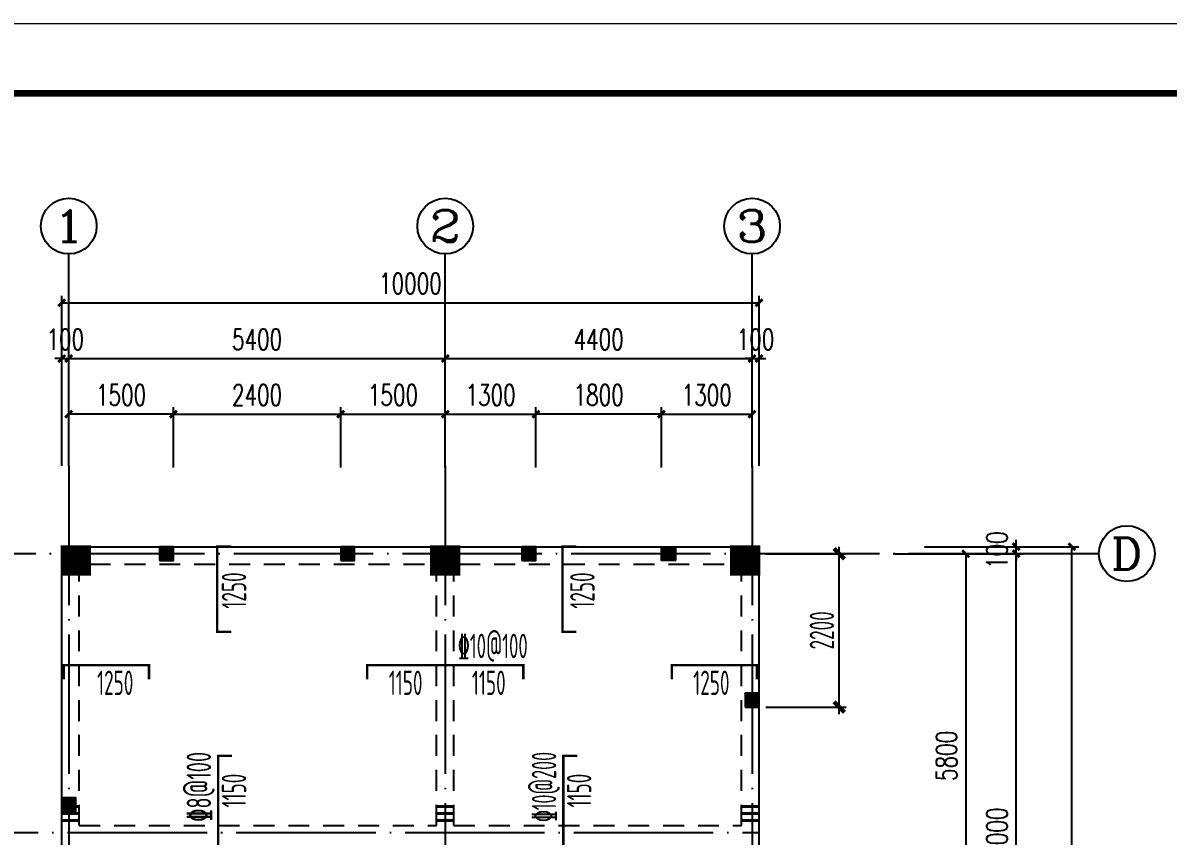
# Model space of a CAD drawing. Extents: x 5827 to 252697, y -546879 to 4066219.
# Drawn here: x 55902 to 72326, y -352543 to -340882 of the extents above; entities that cross this region are included whole.
import ezdxf
from ezdxf.enums import TextEntityAlignment as Align

# ---------------------------------------------------------------- set-up
doc = ezdxf.new("R2010")
doc.units = 0
doc.header["$MEASUREMENT"] = 0
doc.linetypes.add('3', pattern=[500, 300, -200])
doc.linetypes.add('DOTE', pattern=[2.42, 2, -0.2, 0.02, -0.2])
for name, color, linetype in [('1305', 1, 'Continuous'), ('AXIS', 3, 'Continuous'), ('AXIS_TEXT', 7, 'Continuous'), ('COLUMN', 9, 'Continuous'), ('DOTE', 1, 'DOTE'), ('FRAME', 3, 'Continuous'), ('S_BEAM', 4, 'Continuous'), ('S_BEAMDASH', 134, '3'), ('S_BEAMDIMMASS', 2, 'Continuous'), ('S_CL', 2, 'Continuous'), ('S_SUBBEAMHOOP', 1, 'Continuous'), ('填充', 8, 'Continuous')]:
    doc.layers.add(name, color=color, linetype=linetype)
doc.styles.add('_TCH_AXIS', font='COMPLEX', dxfattribs={"bigfont": 'GBCBIG'})
doc.styles.add('_TCH_DIM_T3', font='SIMPLEX', dxfattribs={"width": 0.705882, "bigfont": 'GBCBIG'})
doc.styles.add('COMPLEX', font='COMPLEX')
doc.styles.add('HZ', font='tssdeng.shx', dxfattribs={"width": 0.6, "bigfont": 'a.shx'})
doc.styles.get("Standard").update_dxf_attribs({"font": 'tssdeng.shx', "width": 0.6, "bigfont": 'a.shx'})
doc.dimstyles.new('_TCH_ARCH&&100', dxfattribs={"dimtxt": 297.5, "dimasz": 100, "dimexe": 100, "dimexo": 0, "dimgap": 126.25, "dimtad": 1, "dimdec": 0, "dimzin": 0, "dimdsep": 46, "dimtxsty": '_TCH_DIM_T3', "dimblk": 'ARCHTICK', "dimcen": 0.09, "dimclrt": 7, "dimazin": 2, "dimtfac": 1, "dimtdec": 0, "dimtix": 1, "dimtmove": 2, "dimatfit": 3, "dimfxl": 0, "dimtolj": 1, "dimtzin": 0, "dimarcsym": 0})
doc.dimstyles.new('DIMN', dxfattribs={"dimtxt": 350, "dimasz": 150, "dimexe": 100, "dimexo": 100, "dimgap": 75, "dimtad": 1, "dimdec": 0, "dimzin": 0, "dimdsep": 46, "dimtxsty": 'HZ', "dimblk": 'ARCHTICK', "dimcen": 0.09, "dimdle": 100, "dimclrd": 3, "dimclre": 3, "dimclrt": 7, "dimazin": 2, "dimtfac": 1, "dimtdec": 0, "dimtmove": 2, "dimatfit": 3, "dimldrblk": 'ARCHTICK', "dimfxl": 0, "dimtolj": 1, "dimtzin": 0, "dimarcsym": 0})
pattern_1 = [(45, (12021.72357, -162854.70429), (-0.08838834765, 0.08838834765), [])]

# ---------------------------------------------------------------- blocks, each defined once
blk = doc.blocks.new('_ArchTick')
at = {"color": 0, "linetype": 'ByBlock', "const_width": 0.4}
blk.add_lwpolyline([(-0.5, -0.5), (0.5, 0.5)], dxfattribs=at)
blk = doc.blocks.new('*D300')
at = {"layer": 'AXIS', "color": 0, "lineweight": -2, "transparency": 16777216}
for p, q in [((56459, -345695), (56359, -345695)), ((56459, -347232), (56459, -345595)), ((56459, -345695), (56559, -345695)), ((56559, -347232), (56559, -345595)), ((56559, -345695), (56659, -345695))]:
    blk.add_line(p, q, dxfattribs=at)
at = {"layer": 'Defpoints', "color": 0, "transparency": 16777216}
for p in [(56559, -345695), (56459, -347232), (56559, -347232)]:
    blk.add_point(p, dxfattribs=at)
at = {"layer": 'AXIS', "color": 0, "lineweight": -2, "transparency": 16777216, "xscale": 100, "yscale": 100, "zscale": 100}
blk.add_blockref('_ArchTick', (56459, -345695), dxfattribs=at)
at = {"layer": 'AXIS', "color": 0, "lineweight": -2, "transparency": 16777216, "xscale": 100, "yscale": 100, "zscale": 100, "rotation": 180}
blk.add_blockref('_ArchTick', (56559, -345695), dxfattribs=at)
at = {"layer": 'AXIS', "color": 7, "transparency": 16777216, "insert": (56509, -345420), "char_height": 297.5, "attachment_point": 5, "style": '_TCH_DIM_T3'}
blk.add_mtext('\\A1;100', dxfattribs=at)
blk = doc.blocks.new('*D301')
at = {"layer": 'AXIS', "color": 0, "lineweight": -2, "transparency": 16777216}
for p, q in [((56559, -347232), (56559, -345595)), ((56559, -345695), (61959, -345695)), ((61959, -347232), (61959, -345595))]:
    blk.add_line(p, q, dxfattribs=at)
at = {"layer": 'Defpoints', "color": 0, "transparency": 16777216}
for p in [(61959, -345695), (56559, -347232), (61959, -347232)]:
    blk.add_point(p, dxfattribs=at)
at = {"layer": 'AXIS', "color": 0, "lineweight": -2, "transparency": 16777216, "xscale": 100, "yscale": 100, "zscale": 100, "rotation": 180}
blk.add_blockref('_ArchTick', (56559, -345695), dxfattribs=at)
at = {"layer": 'AXIS', "color": 0, "lineweight": -2, "transparency": 16777216, "xscale": 100, "yscale": 100, "zscale": 100}
blk.add_blockref('_ArchTick', (61959, -345695), dxfattribs=at)
at = {"layer": 'AXIS', "color": 7, "transparency": 16777216, "insert": (59259, -345420), "char_height": 297.5, "attachment_point": 5, "style": '_TCH_DIM_T3'}
blk.add_mtext('\\A1;5400', dxfattribs=at)
blk = doc.blocks.new('*D302')
at = {"layer": 'AXIS', "color": 0, "lineweight": -2, "transparency": 16777216}
for p, q in [((61959, -347232), (61959, -345595)), ((61959, -345695), (66359, -345695)), ((66359, -347232), (66359, -345595))]:
    blk.add_line(p, q, dxfattribs=at)
at = {"layer": 'Defpoints', "color": 0, "transparency": 16777216}
for p in [(66359, -345695), (61959, -347232), (66359, -347232)]:
    blk.add_point(p, dxfattribs=at)
at = {"layer": 'AXIS', "color": 0, "lineweight": -2, "transparency": 16777216, "xscale": 100, "yscale": 100, "zscale": 100, "rotation": 180}
blk.add_blockref('_ArchTick', (61959, -345695), dxfattribs=at)
at = {"layer": 'AXIS', "color": 0, "lineweight": -2, "transparency": 16777216, "xscale": 100, "yscale": 100, "zscale": 100}
blk.add_blockref('_ArchTick', (66359, -345695), dxfattribs=at)
at = {"layer": 'AXIS', "color": 7, "transparency": 16777216, "insert": (64159, -345420), "char_height": 297.5, "attachment_point": 5, "style": '_TCH_DIM_T3'}
blk.add_mtext('\\A1;4400', dxfattribs=at)
blk = doc.blocks.new('*D303')
at = {"layer": 'AXIS', "color": 0, "lineweight": -2, "transparency": 16777216}
for p, q in [((66359, -345695), (66259, -345695)), ((66359, -347232), (66359, -345595)), ((66359, -345695), (66459, -345695)), ((66459, -347232), (66459, -345595)), ((66459, -345695), (66559, -345695))]:
    blk.add_line(p, q, dxfattribs=at)
at = {"layer": 'Defpoints', "color": 0, "transparency": 16777216}
for p in [(66459, -345695), (66359, -347232), (66459, -347232)]:
    blk.add_point(p, dxfattribs=at)
at = {"layer": 'AXIS', "color": 0, "lineweight": -2, "transparency": 16777216, "xscale": 100, "yscale": 100, "zscale": 100}
blk.add_blockref('_ArchTick', (66359, -345695), dxfattribs=at)
at = {"layer": 'AXIS', "color": 0, "lineweight": -2, "transparency": 16777216, "xscale": 100, "yscale": 100, "zscale": 100, "rotation": 180}
blk.add_blockref('_ArchTick', (66459, -345695), dxfattribs=at)
at = {"layer": 'AXIS', "color": 7, "transparency": 16777216, "insert": (66409, -345420), "char_height": 297.5, "attachment_point": 5, "style": '_TCH_DIM_T3'}
blk.add_mtext('\\A1;100', dxfattribs=at)
blk = doc.blocks.new('*D304')
at = {"layer": 'AXIS', "color": 0, "lineweight": -2, "transparency": 16777216}
for p, q in [((56459, -347232), (56459, -344795)), ((56459, -344895), (66459, -344895)), ((66459, -347232), (66459, -344795))]:
    blk.add_line(p, q, dxfattribs=at)
at = {"layer": 'Defpoints', "color": 0, "transparency": 16777216}
for p in [(66459, -344895), (56459, -347232), (66459, -347232)]:
    blk.add_point(p, dxfattribs=at)
at = {"layer": 'AXIS', "color": 0, "lineweight": -2, "transparency": 16777216, "xscale": 100, "yscale": 100, "zscale": 100, "rotation": 180}
blk.add_blockref('_ArchTick', (56459, -344895), dxfattribs=at)
at = {"layer": 'AXIS', "color": 0, "lineweight": -2, "transparency": 16777216, "xscale": 100, "yscale": 100, "zscale": 100}
blk.add_blockref('_ArchTick', (66459, -344895), dxfattribs=at)
at = {"layer": 'AXIS', "color": 7, "transparency": 16777216, "insert": (61459, -344620), "char_height": 297.5, "attachment_point": 5, "style": '_TCH_DIM_T3'}
blk.add_mtext('\\A1;10000', dxfattribs=at)
blk = doc.blocks.new('*D313')
at = {"layer": 'AXIS', "color": 0, "lineweight": -2, "transparency": 16777216}
for p, q in [((68833, -348493), (70247, -348493)), ((70147, -356493), (70147, -348493)), ((68833, -356493), (70247, -356493))]:
    blk.add_line(p, q, dxfattribs=at)
at = {"layer": 'Defpoints', "color": 0, "transparency": 16777216}
for p in [(68833, -348493), (70147, -348493), (68833, -356493)]:
    blk.add_point(p, dxfattribs=at)
at = {"layer": 'AXIS', "color": 0, "lineweight": -2, "transparency": 16777216, "xscale": 100, "yscale": 100, "zscale": 100}
for p, rotation in [((70147, -348493), 90), ((70147, -356493), 270)]:
    blk.add_blockref('_ArchTick', p, dxfattribs=dict(at, rotation=rotation))
at = {"layer": 'AXIS', "color": 7, "transparency": 16777216, "insert": (69872, -352493), "char_height": 297.5, "attachment_point": 5, "rotation": 90, "style": '_TCH_DIM_T3'}
blk.add_mtext('\\A1;8000', dxfattribs=at)
blk = doc.blocks.new('*D314')
at = {"layer": 'AXIS', "color": 0, "lineweight": -2, "transparency": 16777216}
for p, q in [((70147, -348393), (70147, -348293)), ((68833, -348393), (70247, -348393)), ((68833, -348493), (70247, -348493)), ((70147, -348493), (70147, -348393)), ((70147, -348493), (70147, -348593))]:
    blk.add_line(p, q, dxfattribs=at)
at = {"layer": 'Defpoints', "color": 0, "transparency": 16777216}
for p in [(68833, -348393), (68833, -348493), (70147, -348393)]:
    blk.add_point(p, dxfattribs=at)
at = {"layer": 'AXIS', "color": 0, "lineweight": -2, "transparency": 16777216, "xscale": 100, "yscale": 100, "zscale": 100}
for p, rotation in [((70147, -348393), 270), ((70147, -348493), 90)]:
    blk.add_blockref('_ArchTick', p, dxfattribs=dict(at, rotation=rotation))
at = {"layer": 'AXIS', "color": 7, "transparency": 16777216, "insert": (69872, -348443), "char_height": 297.5, "attachment_point": 5, "rotation": 90, "style": '_TCH_DIM_T3'}
blk.add_mtext('\\A1;100', dxfattribs=at)
blk = doc.blocks.new('*D315')
at = {"layer": 'AXIS', "color": 0, "lineweight": -2, "transparency": 16777216}
for p, q in [((68833, -348393), (71047, -348393)), ((70947, -369393), (70947, -348393)), ((68833, -369393), (71047, -369393))]:
    blk.add_line(p, q, dxfattribs=at)
at = {"layer": 'Defpoints', "color": 0, "transparency": 16777216}
for p in [(68833, -348393), (70947, -348393), (68833, -369393)]:
    blk.add_point(p, dxfattribs=at)
at = {"layer": 'AXIS', "color": 0, "lineweight": -2, "transparency": 16777216, "xscale": 100, "yscale": 100, "zscale": 100}
for p, rotation in [((70947, -348393), 90), ((70947, -369393), 270)]:
    blk.add_blockref('_ArchTick', p, dxfattribs=dict(at, rotation=rotation))
at = {"layer": 'AXIS', "color": 7, "transparency": 16777216, "insert": (70672, -358893), "char_height": 297.5, "attachment_point": 5, "rotation": 90, "style": '_TCH_DIM_T3'}
blk.add_mtext('\\A1;21000', dxfattribs=at)
blk = doc.blocks.new('_AXISO')
blk.add_circle((0, 0), 0.5)
at = {"layer": 'AXIS_TEXT', "style": 'COMPLEX', "width": 1.041667}
blk.add_attdef('A', text='', height=0.56, dxfattribs=at).set_placement((-0.25, -0.28), (0.25, -0.28), align=Align.FIT)
blk = doc.blocks.new('*D438')
at = {"layer": 'AXIS', "color": 0, "lineweight": -2, "transparency": 16777216}
for p, q in [((60459, -347257), (60459, -346393)), ((60459, -346493), (61959, -346493)), ((61959, -347257), (61959, -346393))]:
    blk.add_line(p, q, dxfattribs=at)
at = {"layer": 'Defpoints', "color": 0, "transparency": 16777216}
for p in [(61959, -346493), (60459, -347257), (61959, -347257)]:
    blk.add_point(p, dxfattribs=at)
at = {"layer": 'AXIS', "color": 0, "lineweight": -2, "transparency": 16777216, "xscale": 100, "yscale": 100, "zscale": 100, "rotation": 180}
blk.add_blockref('_ArchTick', (60459, -346493), dxfattribs=at)
at = {"layer": 'AXIS', "color": 0, "lineweight": -2, "transparency": 16777216, "xscale": 100, "yscale": 100, "zscale": 100}
blk.add_blockref('_ArchTick', (61959, -346493), dxfattribs=at)
at = {"layer": 'AXIS', "color": 7, "transparency": 16777216, "insert": (61209, -346218), "char_height": 297.5, "attachment_point": 5, "style": '_TCH_DIM_T3'}
blk.add_mtext('\\A1;1500', dxfattribs=at)
blk = doc.blocks.new('*D439')
at = {"layer": 'AXIS', "color": 0, "lineweight": -2, "transparency": 16777216}
for p, q in [((58059, -347257), (58059, -346393)), ((58059, -346493), (60459, -346493)), ((60459, -347257), (60459, -346393))]:
    blk.add_line(p, q, dxfattribs=at)
at = {"layer": 'Defpoints', "color": 0, "transparency": 16777216}
for p in [(60459, -346493), (58059, -347257), (60459, -347257)]:
    blk.add_point(p, dxfattribs=at)
at = {"layer": 'AXIS', "color": 0, "lineweight": -2, "transparency": 16777216, "xscale": 100, "yscale": 100, "zscale": 100, "rotation": 180}
blk.add_blockref('_ArchTick', (58059, -346493), dxfattribs=at)
at = {"layer": 'AXIS', "color": 0, "lineweight": -2, "transparency": 16777216, "xscale": 100, "yscale": 100, "zscale": 100}
blk.add_blockref('_ArchTick', (60459, -346493), dxfattribs=at)
at = {"layer": 'AXIS', "color": 7, "transparency": 16777216, "insert": (59259, -346218), "char_height": 297.5, "attachment_point": 5, "style": '_TCH_DIM_T3'}
blk.add_mtext('\\A1;2400', dxfattribs=at)
blk = doc.blocks.new('*D440')
at = {"layer": 'AXIS', "color": 0, "lineweight": -2, "transparency": 16777216}
for p, q in [((56559, -347228), (56559, -346393)), ((58059, -346493), (56559, -346493)), ((58059, -347257), (58059, -346393))]:
    blk.add_line(p, q, dxfattribs=at)
at = {"layer": 'Defpoints', "color": 0, "transparency": 16777216}
for p in [(56559, -346493), (56559, -347228), (58059, -347257)]:
    blk.add_point(p, dxfattribs=at)
at = {"layer": 'AXIS', "color": 0, "lineweight": -2, "transparency": 16777216, "xscale": 100, "yscale": 100, "zscale": 100, "rotation": 180}
blk.add_blockref('_ArchTick', (56559, -346493), dxfattribs=at)
at = {"layer": 'AXIS', "color": 0, "lineweight": -2, "transparency": 16777216, "xscale": 100, "yscale": 100, "zscale": 100}
blk.add_blockref('_ArchTick', (58059, -346493), dxfattribs=at)
at = {"layer": 'AXIS', "color": 7, "transparency": 16777216, "insert": (57309, -346218), "char_height": 297.5, "attachment_point": 5, "style": '_TCH_DIM_T3'}
blk.add_mtext('\\A1;1500', dxfattribs=at)
blk = doc.blocks.new('*D455')
at = {"layer": 'AXIS', "color": 0, "lineweight": -2, "transparency": 16777216}
for p, q in [((68406, -348493), (69523, -348493)), ((69423, -348493), (69423, -354293)), ((68406, -354293), (69523, -354293))]:
    blk.add_line(p, q, dxfattribs=at)
at = {"layer": 'Defpoints', "color": 0, "transparency": 16777216}
for p in [(68406, -348493), (68406, -354293), (69423, -354293)]:
    blk.add_point(p, dxfattribs=at)
at = {"layer": 'AXIS', "color": 0, "lineweight": -2, "transparency": 16777216, "xscale": 100, "yscale": 100, "zscale": 100}
for p, rotation in [((69423, -348493), 90), ((69423, -354293), 270)]:
    blk.add_blockref('_ArchTick', p, dxfattribs=dict(at, rotation=rotation))
at = {"layer": 'AXIS', "color": 7, "transparency": 16777216, "insert": (69148, -351393), "char_height": 297.5, "attachment_point": 5, "rotation": 90, "style": '_TCH_DIM_T3'}
blk.add_mtext('\\A1;5800', dxfattribs=at)
blk = doc.blocks.new('*D457')
at = {"layer": 'AXIS', "color": 0, "lineweight": -2, "transparency": 16777216}
for p, q in [((61959, -347257), (61959, -346393)), ((61959, -346493), (63259, -346493)), ((63259, -347257), (63259, -346393))]:
    blk.add_line(p, q, dxfattribs=at)
at = {"layer": 'Defpoints', "color": 0, "transparency": 16777216}
for p in [(63259, -346493), (61959, -347257), (63259, -347257)]:
    blk.add_point(p, dxfattribs=at)
at = {"layer": 'AXIS', "color": 0, "lineweight": -2, "transparency": 16777216, "xscale": 100, "yscale": 100, "zscale": 100, "rotation": 180}
blk.add_blockref('_ArchTick', (61959, -346493), dxfattribs=at)
at = {"layer": 'AXIS', "color": 0, "lineweight": -2, "transparency": 16777216, "xscale": 100, "yscale": 100, "zscale": 100}
blk.add_blockref('_ArchTick', (63259, -346493), dxfattribs=at)
at = {"layer": 'AXIS', "color": 7, "transparency": 16777216, "insert": (62609, -346218), "char_height": 297.5, "attachment_point": 5, "style": '_TCH_DIM_T3'}
blk.add_mtext('\\A1;1300', dxfattribs=at)
blk = doc.blocks.new('*D458')
at = {"layer": 'AXIS', "color": 0, "lineweight": -2, "transparency": 16777216}
for p, q in [((65059, -347257), (65059, -346393)), ((65059, -346493), (66359, -346493)), ((66359, -347257), (66359, -346393))]:
    blk.add_line(p, q, dxfattribs=at)
at = {"layer": 'Defpoints', "color": 0, "transparency": 16777216}
for p in [(66359, -346493), (65059, -347257), (66359, -347257)]:
    blk.add_point(p, dxfattribs=at)
at = {"layer": 'AXIS', "color": 0, "lineweight": -2, "transparency": 16777216, "xscale": 100, "yscale": 100, "zscale": 100, "rotation": 180}
blk.add_blockref('_ArchTick', (65059, -346493), dxfattribs=at)
at = {"layer": 'AXIS', "color": 0, "lineweight": -2, "transparency": 16777216, "xscale": 100, "yscale": 100, "zscale": 100}
blk.add_blockref('_ArchTick', (66359, -346493), dxfattribs=at)
at = {"layer": 'AXIS', "color": 7, "transparency": 16777216, "insert": (65709, -346218), "char_height": 297.5, "attachment_point": 5, "style": '_TCH_DIM_T3'}
blk.add_mtext('\\A1;1300', dxfattribs=at)
blk = doc.blocks.new('*D459')
at = {"layer": 'AXIS', "color": 0, "lineweight": -2, "transparency": 16777216}
for p, q in [((63259, -347257), (63259, -346393)), ((65059, -346493), (63259, -346493)), ((65059, -347257), (65059, -346393))]:
    blk.add_line(p, q, dxfattribs=at)
at = {"layer": 'Defpoints', "color": 0, "transparency": 16777216}
for p in [(63259, -346493), (63259, -347257), (65059, -347257)]:
    blk.add_point(p, dxfattribs=at)
at = {"layer": 'AXIS', "color": 0, "lineweight": -2, "transparency": 16777216, "xscale": 100, "yscale": 100, "zscale": 100, "rotation": 180}
blk.add_blockref('_ArchTick', (63259, -346493), dxfattribs=at)
at = {"layer": 'AXIS', "color": 0, "lineweight": -2, "transparency": 16777216, "xscale": 100, "yscale": 100, "zscale": 100}
blk.add_blockref('_ArchTick', (65059, -346493), dxfattribs=at)
at = {"layer": 'AXIS', "color": 7, "transparency": 16777216, "insert": (64159, -346218), "char_height": 297.5, "attachment_point": 5, "style": '_TCH_DIM_T3'}
blk.add_mtext('\\A1;1800', dxfattribs=at)
blk = doc.blocks.new('*D466')
at = {"color": 3, "lineweight": -2, "ltscale": 1000, "transparency": 16777216}
for p, q in [((66559, -348493), (67710, -348493)), ((67610, -350793), (67610, -348393)), ((66559, -350693), (67710, -350693))]:
    blk.add_line(p, q, dxfattribs=at)
at = {"layer": 'Defpoints', "color": 0, "ltscale": 1000, "transparency": 16777216}
for p in [(66459, -348493), (67610, -348493), (66459, -350693)]:
    blk.add_point(p, dxfattribs=at)
at = {"color": 3, "lineweight": -2, "ltscale": 1000, "transparency": 16777216, "xscale": 150, "yscale": 150, "zscale": 150}
for p, rotation in [((67610, -348493), 90), ((67610, -350693), 270)]:
    blk.add_blockref('_ArchTick', p, dxfattribs=dict(at, rotation=rotation))
at = {"color": 7, "ltscale": 1000, "transparency": 16777216, "insert": (67361, -349593), "char_height": 350, "attachment_point": 5, "rotation": 90, "style": 'HZ'}
blk.add_mtext('\\A1;2200', dxfattribs=at)
blk = doc.blocks.new('A$C2F0C53E4')
at = {"layer": 'FRAME'}
for points in [[(10, 42010, 20, 20, 0), (10, 10, 20, 20, 0), (59410, 10, 20, 20, 0), (59410, 42010, 20, 20, 0)], [(2510, 41010, 100, 100, 0), (2510, 1010, 100, 100, 0), (58410, 1010, 100, 100, 0), (58410, 41010, 100, 100, 0)]]:
    blk.add_lwpolyline(points, format="xyseb", close=True, dxfattribs=at)

msp = doc.modelspace()

# ---------------------------------------------------------------- hatches: boundary and pattern name
at = {"layer": 'COLUMN'}
h = msp.add_hatch(dxfattribs=at)
h.set_pattern_fill('ANSI31', color=0)
h.set_pattern_definition([(45, (6821.72357, -162854.70429), (-0.08838834765, 0.08838834765), [])])
h.paths.add_polyline_path([(57859.224, -348592.704), (58059.224, -348592.704), (58059.224, -348392.704), (57859.224, -348392.704)])
h = msp.add_hatch(dxfattribs=at)
h.set_pattern_fill('ANSI31', color=0)
h.set_pattern_definition([(45, (6821.72357, -162854.70429), (-0.08838834765, 0.08838834765), [])])
h.paths.add_polyline_path([(57859.224, -348592.704), (58059.224, -348592.704), (58059.224, -348392.704), (57859.224, -348392.704)])
h = msp.add_hatch(dxfattribs=at)
h.set_pattern_fill('ANSI31', color=0)
h.set_pattern_definition([(45, (9421.72357, -162854.70429), (-0.08838834765, 0.08838834765), [])])
h.paths.add_polyline_path([(60459.224, -348592.704), (60659.224, -348592.704), (60659.224, -348392.704), (60459.224, -348392.704)])
h = msp.add_hatch(dxfattribs=at)
h.set_pattern_fill('ANSI31', color=0)
h.set_pattern_definition(pattern_1)
h.paths.add_polyline_path([(63059.224, -348592.704), (63259.224, -348592.704), (63259.224, -348392.704), (63059.224, -348392.704)])
h = msp.add_hatch(dxfattribs=at)
h.set_pattern_fill('ANSI31', color=0)
h.set_pattern_definition(pattern_1)
h.paths.add_polyline_path([(65259.225, -348592.704), (65059.225, -348592.704), (65059.225, -348392.704), (65259.225, -348392.704)])
h = msp.add_hatch(dxfattribs=at)
h.set_pattern_fill('ANSI31', color=0)
h.set_pattern_definition([(45, (15221.72357, -164954.70429), (-0.08838834765, 0.08838834765), [])])
h.paths.add_polyline_path([(66259.224, -350692.704), (66459.224, -350692.704), (66459.224, -350492.704), (66259.224, -350492.704)])
h = msp.add_hatch(dxfattribs=at)
h.set_pattern_fill('ANSI31', color=0)
h.set_pattern_definition([(45, (5421.72357, -166454.70526), (-0.08838834765, 0.08838834765), [])])
h.paths.add_polyline_path([(56459.224, -352192.705), (56659.224, -352192.705), (56659.224, -351992.705), (56459.224, -351992.705)])
at = {"layer": 'S_CL'}
h = msp.add_hatch(dxfattribs=at)
h.set_pattern_fill('ANSI31', color=256)
h.set_pattern_definition([(45, (0, 20600.00098), (-0.08838834765, 0.08838834765), [])])
h.paths.add_polyline_path([(56859.224, -348792.704), (56859.224, -348392.704), (56459.224, -348392.704), (56459.224, -348792.704)])
h = msp.add_hatch(dxfattribs=at)
h.set_pattern_fill('ANSI31', color=256)
h.set_pattern_definition([(45, (5300, 20600.00098), (-0.08838834765, 0.08838834765), [])])
h.paths.add_polyline_path([(62159.224, -348792.704), (62159.224, -348392.704), (61759.224, -348392.704), (61759.224, -348792.704)])
h = msp.add_hatch(dxfattribs=at)
h.set_pattern_fill('ANSI31', color=256)
h.set_pattern_definition([(45, (9600, 20600.00098), (-0.08838834765, 0.08838834765), [])])
h.paths.add_polyline_path([(66459.224, -348792.704), (66459.224, -348392.704), (66059.224, -348392.704), (66059.224, -348792.704)])

# ---------------------------------------------------------------- linework, layer by layer
at = {"layer": '1305', "const_width": 35}
for points in [[(58889.223, -349612.704), (58689.223, -349612.704), (58689.223, -348392.704), (58889.223, -348392.704)], [(63839.224, -349612.704), (63639.224, -349612.704), (63639.224, -348392.704), (63839.224, -348392.704)], [(57709.224, -350292.702), (57709.224, -350092.702), (56489.224, -350092.704), (56489.224, -350292.704)], [(60839.224, -350292.704), (60839.224, -350092.704), (63079.224, -350092.704), (63079.224, -350292.704)], [(65209.224, -350292.702), (65209.224, -350092.702), (66429.224, -350092.704), (66429.224, -350292.704)], [(58902, -353592.704), (58702, -353592.704), (58702, -351392.704), (58902, -351392.704)], [(63852.001, -353592.704), (63652.001, -353592.704), (63652.001, -351392.704), (63852.001, -351392.704)]]:
    msp.add_lwpolyline(points, dxfattribs=at)
at = {"layer": 'AXIS'}
for p, q in [((56559.224, -347231.621), (56559.224, -344195.121)), ((61959.224, -347231.621), (61959.224, -344195.121)), ((66359.224, -347231.621), (66359.224, -344195.121)), ((68833.482, -348492.704), (71333.689, -348492.704))]:
    msp.add_line(p, q, dxfattribs=at)
at = {"layer": 'COLUMN', "color": 0}
for points in [[(57859.224, -348592.704), (58059.224, -348592.704), (58059.224, -348392.704), (57859.224, -348392.704)], [(60459.224, -348592.704), (60659.224, -348592.704), (60659.224, -348392.704), (60459.224, -348392.704)], [(63059.224, -348592.704), (63259.224, -348592.704), (63259.224, -348392.704), (63059.224, -348392.704)], [(65259.225, -348592.704), (65059.225, -348592.704), (65059.225, -348392.704), (65259.225, -348392.704)], [(66259.224, -350692.704), (66459.224, -350692.704), (66459.224, -350492.704), (66259.224, -350492.704)], [(56459.224, -352192.705), (56659.224, -352192.705), (56659.224, -351992.705), (56459.224, -351992.705)]]:
    msp.add_lwpolyline(points, close=True, dxfattribs=at)
at = {"layer": 'DOTE', "linetype": 'DOTE', "ltscale": 1000}
for p, q in [((56559.224, -347231.621), (56559.224, -370553.788)), ((61959.224, -347231.621), (61959.224, -370657.5)), ((66359.224, -347231.621), (66359.224, -370553.788)), ((54084.965, -348492.704), (68833.482, -348492.704)), ((54122.465, -352492.704), (66459.224, -352492.704))]:
    msp.add_line(p, q, dxfattribs=at)
at = {"layer": 'S_BEAM'}
for p, q in [((56859.224, -348392.704), (61759.224, -348392.704)), ((62159.224, -348392.704), (66059.224, -348392.704)), ((56459.224, -352492.704), (56459.224, -348792.704)), ((66459.224, -352492.704), (66459.224, -348792.704)), ((56459.224, -356292.705), (56459.224, -352492.704)), ((66459.224, -354492.704), (66459.224, -352492.704))]:
    msp.add_line(p, q, dxfattribs=at)
at = {"layer": 'S_BEAMDASH'}
for p, q in [((56859.224, -348642.704), (61759.224, -348642.704)), ((62159.224, -348642.704), (66059.224, -348642.704)), ((56709.224, -352392.704), (56709.224, -348792.704)), ((61834.224, -352392.704), (61834.224, -348792.704)), ((62084.224, -352392.704), (62084.224, -348792.704)), ((66209.224, -352392.704), (66209.224, -348792.704)), ((56709.224, -352392.704), (61834.224, -352392.704)), ((62084.224, -352392.704), (66209.224, -352392.704))]:
    msp.add_line(p, q, dxfattribs=at)
at = {"layer": 'S_CL', "const_width": 35}
for points in [[(56859.224, -348792.704), (56859.224, -348392.704), (56459.224, -348392.704), (56459.224, -348792.704)], [(56859.224, -348792.704), (56859.224, -348392.704), (56459.224, -348392.704), (56459.224, -348792.704)], [(62159.224, -348792.704), (62159.224, -348392.704), (61759.224, -348392.704), (61759.224, -348792.704)], [(62159.224, -348792.704), (62159.224, -348392.704), (61759.224, -348392.704), (61759.224, -348792.704)], [(66459.224, -348792.704), (66459.224, -348392.704), (66059.224, -348392.704), (66059.224, -348792.704)], [(66459.224, -348792.704), (66459.224, -348392.704), (66059.224, -348392.704), (66059.224, -348792.704)]]:
    msp.add_lwpolyline(points, close=True, dxfattribs=at)
at = {"layer": 'S_SUBBEAMHOOP', "const_width": 44.9}
for points in [[(56459.224, -352117.705), (56709.224, -352117.705)], [(61834.224, -352117.705), (62084.224, -352117.705)], [(66209.224, -352117.705), (66459.224, -352117.705)], [(56459.224, -352217.705), (56709.224, -352217.705)], [(56459.224, -352317.705), (56709.224, -352317.705)], [(61834.224, -352217.705), (62084.224, -352217.705)], [(61834.224, -352317.705), (62084.224, -352317.705)], [(66209.224, -352217.705), (66459.224, -352217.705)], [(66209.224, -352317.705), (66459.224, -352317.705)]]:
    msp.add_lwpolyline(points, dxfattribs=at)

# ---------------------------------------------------------------- block references
at = {"layer": 'AXIS'}
ref = msp.add_blockref('_AXISO', (56559.224, -343795.121), dxfattribs=dict(at, xscale=800, yscale=800, zscale=800))
ref.add_attrib('A', '1', dxfattribs={"layer": 'AXIS_TEXT', "height": 452.548, "style": '_TCH_AXIS', "width": 2.333333}).set_placement((56332.949, -344021.395), (56785.498, -344021.395), align=Align.FIT)
ref = msp.add_blockref('_AXISO', (61959.224, -343795.121), dxfattribs=dict(at, xscale=800, yscale=800, zscale=800))
ref.add_attrib('A', '2', dxfattribs={"layer": 'AXIS_TEXT', "height": 452.548, "style": '_TCH_AXIS', "width": 1.5}).set_placement((61732.949, -344021.395), (62185.498, -344021.395), align=Align.FIT)
ref = msp.add_blockref('_AXISO', (66359.224, -343795.121), dxfattribs=dict(at, xscale=800, yscale=800, zscale=800))
ref.add_attrib('A', '3', dxfattribs={"layer": 'AXIS_TEXT', "height": 452.548, "style": '_TCH_AXIS', "width": 1.5}).set_placement((66132.949, -344021.395), (66585.498, -344021.395), align=Align.FIT)
ref = msp.add_blockref('_AXISO', (71733.689, -348492.704), dxfattribs=dict(at, xscale=800, yscale=800, zscale=800))
ref.add_attrib('A', 'D', dxfattribs={"layer": 'AXIS_TEXT', "height": 452.548, "style": '_TCH_AXIS', "width": 1.235294}).set_placement((71507.415, -348718.978), (71959.963, -348718.978), align=Align.FIT)
at = {"layer": '填充'}
msp.add_blockref('A$C2F0C53E4', (46554, -382902), dxfattribs=at)

# ---------------------------------------------------------------- texts
at = {"layer": 'S_BEAMDIMMASS', "width": 0.6}
for s, p in [('1250', (59103.954, -349281.303)), ('1250', (64100.454, -349281.303)), ('1150', (59103.954, -352131.803)), ('1150', (64053.955, -352131.803))]:
    msp.add_text(s, height=350, rotation=90, dxfattribs=at).set_placement(p)
at = {"layer": 'S_BEAMDIMMASS', "color": 4, "width": 0.574286}
msp.add_text('%%13210@100', height=350, dxfattribs=at).set_placement((62136.724, -349991.105), (63141.724, -349991.105), align=Align.FIT)
at = {"layer": 'S_BEAMDIMMASS', "width": 0.6}
for s, p in [('1250', (56965.697, -350519.454)), ('1150', (61149.197, -350519.454)), ('1150', (62341.697, -350519.454)), ('1250', (65515.697, -350519.454))]:
    msp.add_text(s, height=350, dxfattribs=at).set_placement(p)
at = {"layer": 'S_BEAMDIMMASS'}
for s, width, p, p2 in [('%%1328@100', 0.654887, (58600.4, -352340.204), (58600.4, -351335.204)), ('%%13210@200', 0.557143, (63550.401, -352340.204), (63550.401, -351335.204))]:
    msp.add_text(s, height=350, rotation=90, dxfattribs=dict(at, width=width)).set_placement(p, p2, align=Align.FIT)

# ---------------------------------------------------------------- dimensions: what is measured, and where the dimension line sits
at = {"ltscale": 1000}
dim = msp.add_linear_dim(base=(67610.5, -348492.704), p1=(66459.224, -350692.704), p2=(66459.224, -348492.704), angle=90, dimstyle='DIMN', dxfattribs=at)
dim.commit()
dim.dimension.update_dxf_attribs({"geometry": '*D466', "text_midpoint": (67360.5, -349592.704)})
at = {"layer": 'AXIS'}
for p1, p2, distance, picture, middle in [((56459.224, -347231.621), (66459.224, -347231.621), 2336.5, '*D304', (61459.224, -344620.121)), ((56459.224, -347231.621), (56559.224, -347231.621), 1536.5, '*D300', (56509.224, -345420.121)), ((56559.224, -347231.621), (61959.224, -347231.621), 1536.5, '*D301', (59259.224, -345420.121)), ((61959.224, -347231.621), (66359.224, -347231.621), 1536.5, '*D302', (64159.224, -345420.121)), ((66359.224, -347231.621), (66459.224, -347231.621), 1536.5, '*D303', (66409.224, -345420.121)), ((68833.482, -348492.704), (68833.482, -348392.704), -1314, '*D314', (69872.482, -348442.704)), ((68833.482, -369392.704), (68833.482, -348392.704), -2114, '*D315', (70672.482, -358892.704)), ((68833.482, -356492.704), (68833.482, -348492.704), -1314, '*D313', (69872.482, -352492.704))]:
    dim = msp.add_aligned_dim(p1=p1, p2=p2, distance=distance, dimstyle='_TCH_ARCH&&100', dxfattribs=at)
    dim.commit()
    dim.dimension.update_dxf_attribs({"geometry": picture, "text_midpoint": middle})
for base, p1, p2, picture, middle in [((56559.224, -346493), (58059.224, -347256.703), (56559.224, -347227.575), '*D440', (57309.224, -346218)), ((60459.224, -346493), (58059.224, -347256.703), (60459.224, -347256.703), '*D439', (59259.224, -346218)), ((61959.225, -346493), (60459.224, -347256.703), (61959.225, -347256.703), '*D438', (61209.224, -346218)), ((63259.225, -346493), (61959.225, -347256.703), (63259.225, -347256.703), '*D457', (62609.225, -346218)), ((63259.225, -346493), (65059.224, -347256.703), (63259.225, -347256.703), '*D459', (64159.224, -346218)), ((66359.224, -346493), (65059.224, -347256.703), (66359.224, -347256.703), '*D458', (65709.224, -346218))]:
    dim = msp.add_linear_dim(base=base, p1=p1, p2=p2, dimstyle='_TCH_ARCH&&100', dxfattribs=at)
    dim.commit()
    dim.dimension.update_dxf_attribs({"geometry": picture, "text_midpoint": middle})
dim = msp.add_linear_dim(base=(69423.499, -354292.704), p1=(68406.223, -348492.704), p2=(68406.223, -354292.704), angle=90, dimstyle='_TCH_ARCH&&100', dxfattribs=at)
dim.commit()
dim.dimension.update_dxf_attribs({"geometry": '*D455', "text_midpoint": (69148.499, -351392.704)})

doc.saveas('drawing.dxf')
